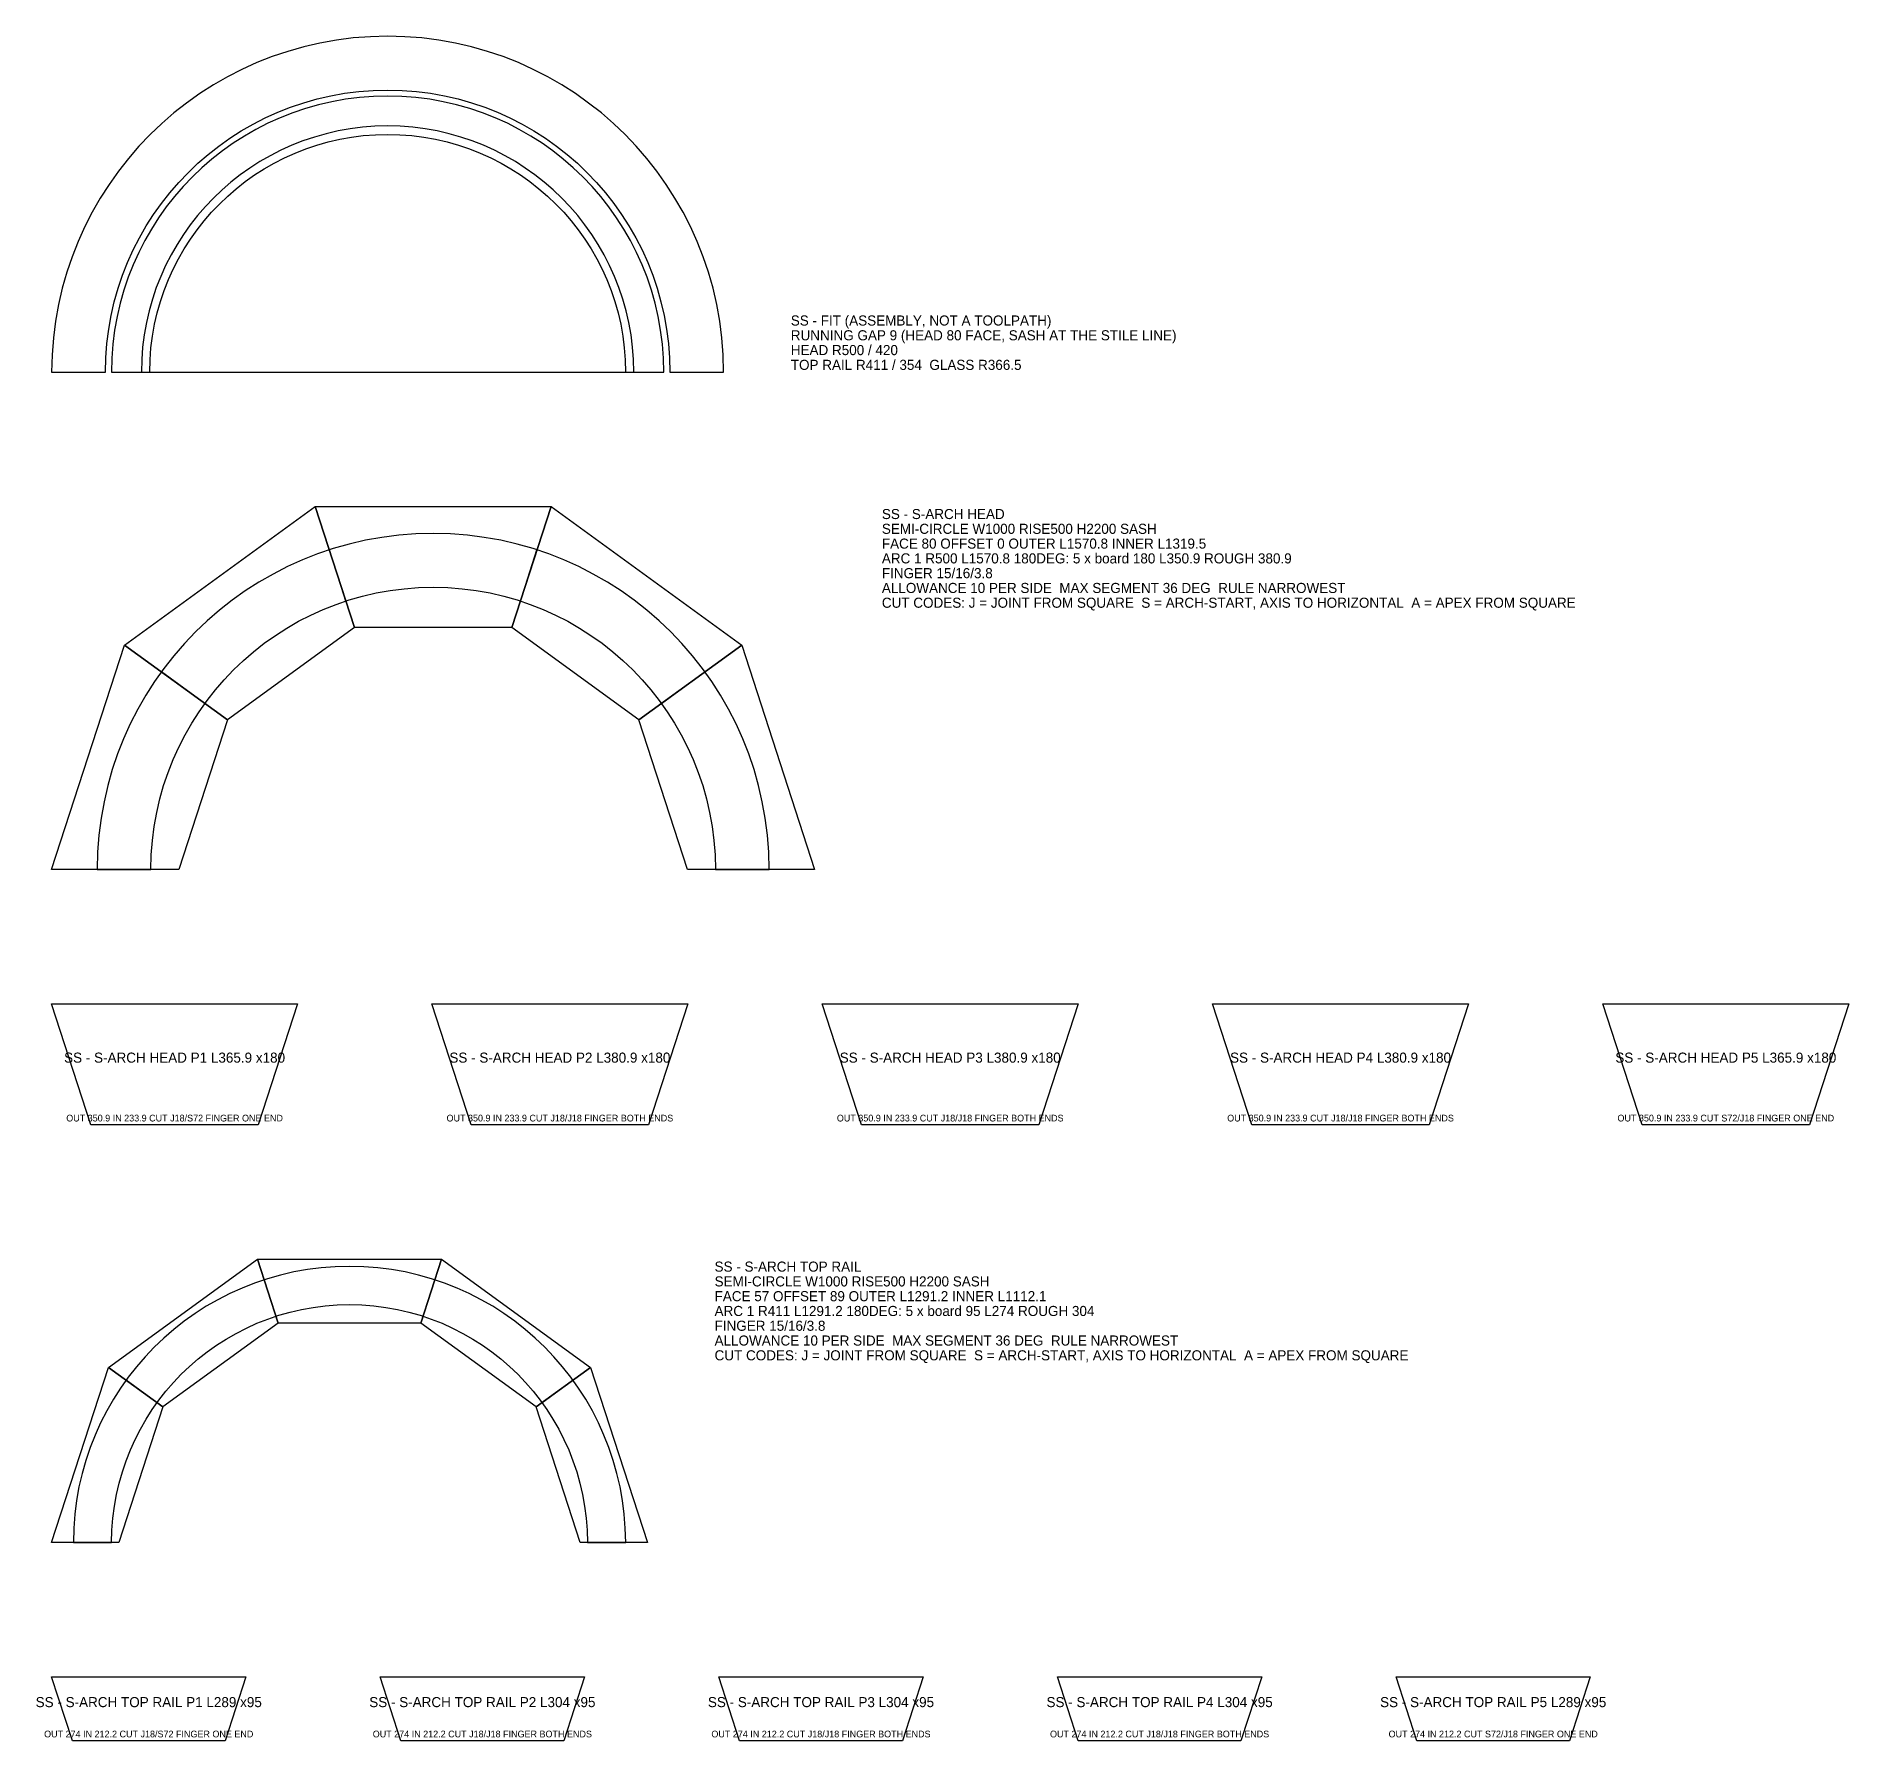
# Model space of a CAD drawing. Extents: x -23 to 2674, y 0 to 2537.
import ezdxf
from ezdxf.enums import TextEntityAlignment as Align

# ---------------------------------------------------------------- set-up
doc = ezdxf.new("R2010")
doc.units = 0
for name, color, linetype in [('ASSEMBLY', 8, 'CONTINUOUS'), ('CONTOUR', 7, 'CONTINUOUS'), ('FINGER', 1, 'CONTINUOUS'), ('FIT', 4, 'CONTINUOUS'), ('PIECES', 5, 'CONTINUOUS'), ('TEXT', 94, 'CONTINUOUS')]:
    doc.layers.add(name, color=color, linetype=linetype)

msp = doc.modelspace()

# ---------------------------------------------------------------- linework, layer by layer
at = {"layer": 'ASSEMBLY'}
for points in [[(450.794234, 1656.548307), (261.5486, 1519.053306), (108.431455, 1630.299424), (392.308688, 1836.548307)], [(684.714701, 1656.548307), (450.794234, 1656.548307), (392.308688, 1836.548307), (743.200246, 1836.548307)], [(873.960335, 1519.053306), (684.714701, 1656.548307), (743.200246, 1836.548307), (1027.07748, 1630.299424)], [(261.5486, 1519.053306), (189.2632, 1296.581721), (0, 1296.581721), (108.431455, 1630.299424)], [(946.245734, 1296.581721), (873.960335, 1519.053306), (1027.07748, 1630.299424), (1135.508935, 1296.581721)], [(337.16442, 621.581721), (165.470249, 496.838604), (84.658422, 555.551832), (306.297049, 716.581721)], [(549.390087, 621.581721), (337.16442, 621.581721), (306.297049, 716.581721), (580.257459, 716.581721)], [(721.084259, 496.838604), (549.390087, 621.581721), (580.257459, 716.581721), (801.896085, 555.551832)], [(165.470249, 496.838604), (99.888911, 295), (0, 295), (84.658422, 555.551832)], [(786.665596, 295), (721.084259, 496.838604), (801.896085, 555.551832), (886.554508, 295)]]:
    msp.add_lwpolyline(points, close=True, dxfattribs=at)
at = {"layer": 'CONTOUR'}
for points in [[(1067.754467, 1296.581721, 1), (67.754467, 1296.581721), (147.754467, 1296.581721, -1), (987.754467, 1296.581721)], [(854.277254, 295, 1), (32.277254, 295), (89.277254, 295, -1), (797.277254, 295)]]:
    msp.add_lwpolyline(points, format="xyb", close=True, dxfattribs=at)
at = {"layer": 'FINGER'}
for points in [[(437.96733, 1696.025458), (413.24597, 1772.109979)], [(697.541605, 1696.025458), (722.262965, 1772.109979)], [(227.96733, 1543.451527), (163.24597, 1590.474347)], [(907.541605, 1543.451527), (972.262965, 1590.474347)], [(333.885238, 631.674007), (316.271269, 685.884228)], [(552.66927, 631.674007), (570.283239, 685.884228)], [(156.885238, 503.075979), (110.771269, 536.579739)], [(729.66927, 503.075979), (775.783239, 536.579739)]]:
    msp.add_lwpolyline(points, dxfattribs=at)
at = {"layer": 'FIT'}
for points in [[(1000, 2036.548307, 1), (0, 2036.548307), (80, 2036.548307, -1), (920, 2036.548307)], [(911, 2036.548307, 1), (89, 2036.548307), (146, 2036.548307, -1), (854, 2036.548307)], [(866.5, 2036.548307, 1), (133.5, 2036.548307)]]:
    msp.add_lwpolyline(points, format="xyb", close=True, dxfattribs=at)
at = {"layer": 'PIECES'}
for points in [[(307.406013, 916.581721), (58.485545, 916.581721), (0, 1096.581721), (365.891558, 1096.581721)], [(888.297571, 916.581721), (624.377103, 916.581721), (565.891558, 1096.581721), (946.783116, 1096.581721)], [(1469.189129, 916.581721), (1205.268662, 916.581721), (1146.783116, 1096.581721), (1527.674674, 1096.581721)], [(2050.080687, 916.581721), (1786.16022, 916.581721), (1727.674674, 1096.581721), (2108.566232, 1096.581721)], [(2615.972245, 916.581721), (2367.051778, 916.581721), (2308.566232, 1096.581721), (2674.45779, 1096.581721)], [(258.093038, 0), (30.867371, 0), (0, 95), (288.960409, 95)], [(762.053448, 0), (519.82778, 0), (488.960409, 95), (792.920819, 95)], [(1266.013857, 0), (1023.78819, 0), (992.920819, 95), (1296.881228, 95)], [(1769.974266, 0), (1527.748599, 0), (1496.881228, 95), (1800.841637, 95)], [(2258.934675, 0), (2031.709008, 0), (2000.841637, 95), (2289.802047, 95)]]:
    msp.add_lwpolyline(points, close=True, dxfattribs=at)

# ---------------------------------------------------------------- texts
at = {"layer": 'TEXT'}
for s, p in [('SS - FIT (ASSEMBLY, NOT A TOOLPATH)', (1100, 2106.048307)), ('RUNNING GAP 9 (HEAD 80 FACE, SASH AT THE STILE LINE)', (1100, 2084.048307)), ('HEAD R500 / 420', (1100, 2062.048307)), ('TOP RAIL R411 / 354  GLASS R366.5', (1100, 2040.048307)), ('SS - S-ARCH HEAD', (1235.508935, 1818.048307)), ('SEMI-CIRCLE W1000 RISE500 H2200 SASH', (1235.508935, 1796.048307)), ('FACE 80 OFFSET 0 OUTER L1570.8 INNER L1319.5', (1235.508935, 1774.048307)), ('ARC 1 R500 L1570.8 180DEG: 5 x board 180 L350.9 ROUGH 380.9', (1235.508935, 1752.048307)), ('FINGER 15/16/3.8', (1235.508935, 1730.048307)), ('ALLOWANCE 10 PER SIDE  MAX SEGMENT 36 DEG  RULE NARROWEST', (1235.508935, 1708.048307)), ('CUT CODES: J = JOINT FROM SQUARE  S = ARCH-START, AXIS TO HORIZONTAL  A = APEX FROM SQUARE', (1235.508935, 1686.048307)), ('SS - S-ARCH TOP RAIL', (986.554508, 698.081721)), ('SEMI-CIRCLE W1000 RISE500 H2200 SASH', (986.554508, 676.081721)), ('ARC 1 R411 L1291.2 180DEG: 5 x board 95 L274 ROUGH 304', (986.554508, 632.081721)), ('FACE 57 OFFSET 89 OUTER L1291.2 INNER L1112.1', (986.554508, 654.081721)), ('FINGER 15/16/3.8', (986.554508, 610.081721)), ('ALLOWANCE 10 PER SIDE  MAX SEGMENT 36 DEG  RULE NARROWEST', (986.554508, 588.081721)), ('CUT CODES: J = JOINT FROM SQUARE  S = ARCH-START, AXIS TO HORIZONTAL  A = APEX FROM SQUARE', (986.554508, 566.081721))]:
    msp.add_text(s, height=15, dxfattribs=at).set_placement(p)
for s, height, p in [('SS - S-ARCH HEAD P1 L365.9 x180', 15, (182.945779, 1016.581721)), ('SS - S-ARCH HEAD P2 L380.9 x180', 15, (756.337337, 1016.581721)), ('SS - S-ARCH HEAD P3 L380.9 x180', 15, (1337.228895, 1016.581721)), ('SS - S-ARCH HEAD P4 L380.9 x180', 15, (1918.120453, 1016.581721)), ('SS - S-ARCH HEAD P5 L365.9 x180', 15, (2491.512011, 1016.581721)), ('OUT 350.9 IN 233.9 CUT J18/S72 FINGER ONE END', 10, (182.945779, 926.581721)), ('OUT 350.9 IN 233.9 CUT J18/J18 FINGER BOTH ENDS', 10, (756.337337, 926.581721)), ('OUT 350.9 IN 233.9 CUT J18/J18 FINGER BOTH ENDS', 10, (1337.228895, 926.581721)), ('OUT 350.9 IN 233.9 CUT J18/J18 FINGER BOTH ENDS', 10, (1918.120453, 926.581721)), ('OUT 350.9 IN 233.9 CUT S72/J18 FINGER ONE END', 10, (2491.512011, 926.581721)), ('SS - S-ARCH TOP RAIL P1 L289 x95', 15, (144.480205, 57.5)), ('SS - S-ARCH TOP RAIL P2 L304 x95', 15, (640.940614, 57.5)), ('SS - S-ARCH TOP RAIL P3 L304 x95', 15, (1144.901023, 57.5)), ('SS - S-ARCH TOP RAIL P4 L304 x95', 15, (1648.861433, 57.5)), ('SS - S-ARCH TOP RAIL P5 L289 x95', 15, (2145.321842, 57.5)), ('OUT 274 IN 212.2 CUT J18/S72 FINGER ONE END', 10, (144.480205, 10)), ('OUT 274 IN 212.2 CUT J18/J18 FINGER BOTH ENDS', 10, (640.940614, 10)), ('OUT 274 IN 212.2 CUT J18/J18 FINGER BOTH ENDS', 10, (1144.901023, 10)), ('OUT 274 IN 212.2 CUT J18/J18 FINGER BOTH ENDS', 10, (1648.861433, 10)), ('OUT 274 IN 212.2 CUT S72/J18 FINGER ONE END', 10, (2145.321842, 10))]:
    msp.add_text(s, height=height, dxfattribs=at).set_placement(p, align=Align.MIDDLE_CENTER)

doc.saveas('drawing.dxf')
